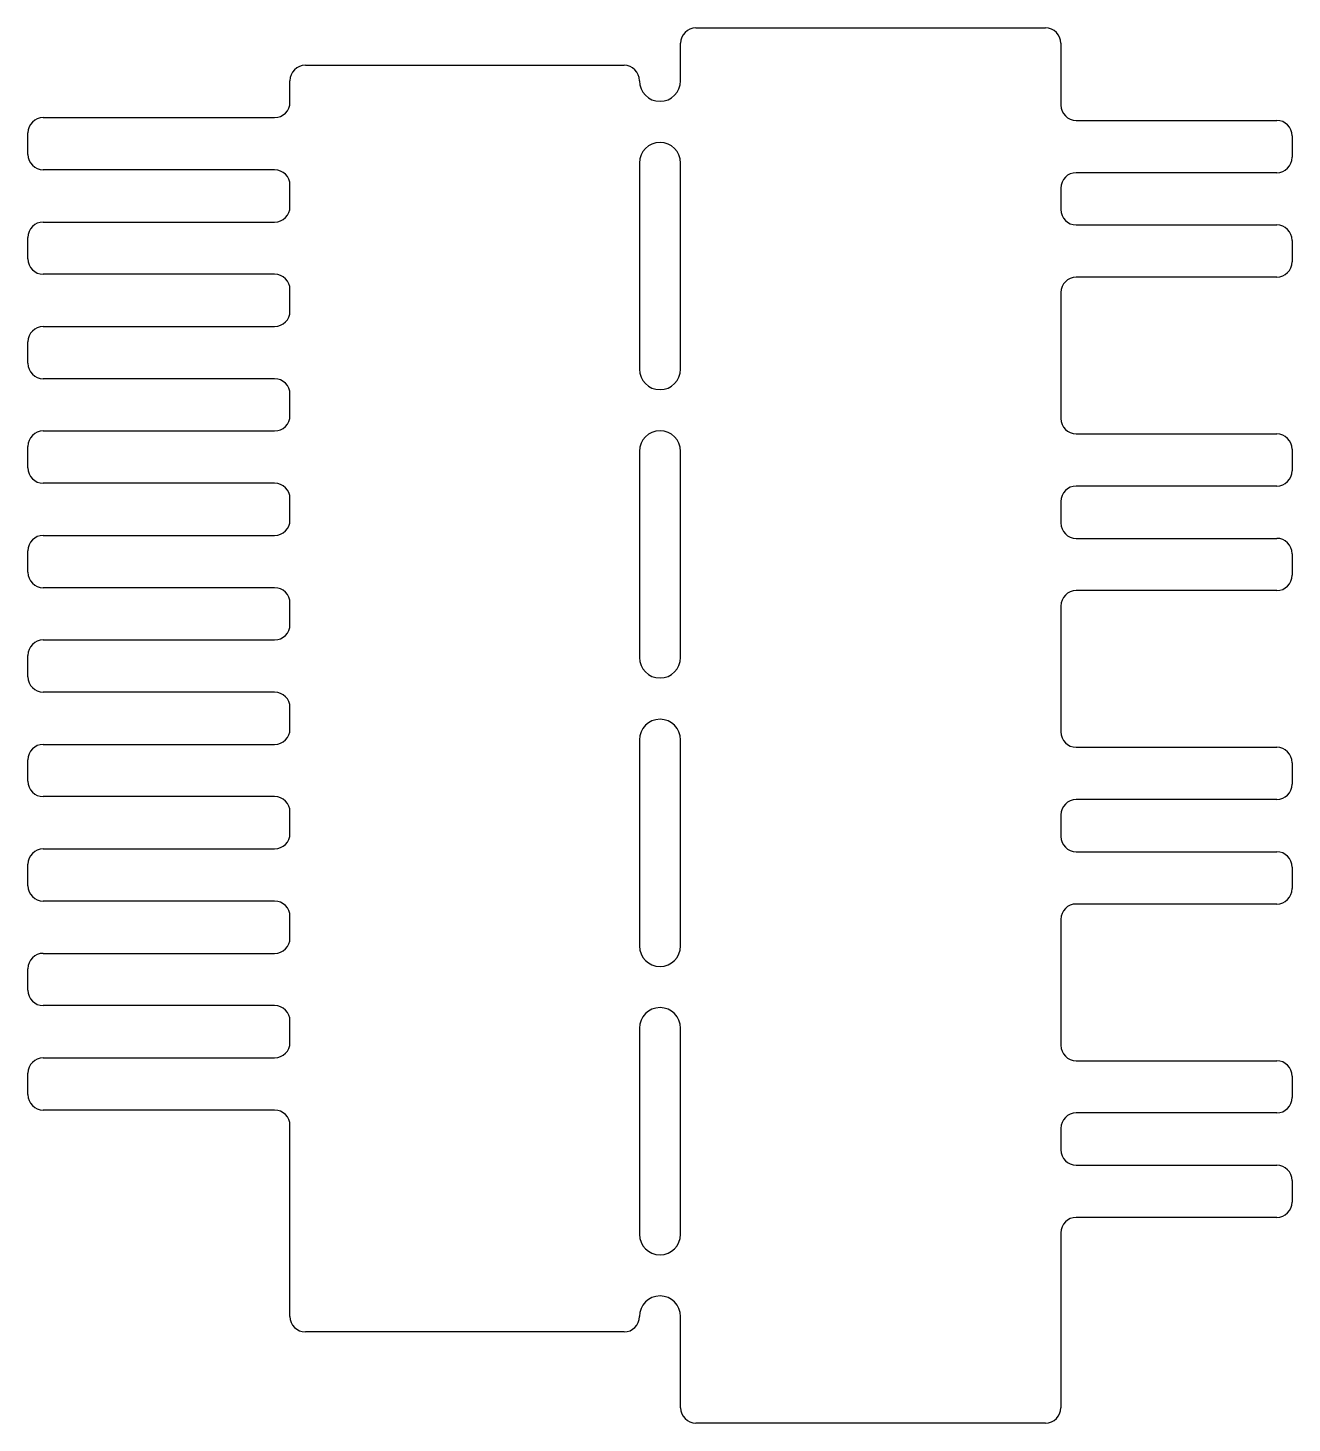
# Model space of a CAD drawing. Header units: millimetres. Extents: x -15 to 46.5, y -69.8 to -2.
import ezdxf

# ---------------------------------------------------------------- set-up
doc = ezdxf.new("R2010")
doc.units = ezdxf.units.MM

msp = doc.modelspace()

# ---------------------------------------------------------------- linework, layer by layer
at = {"color": 7, "linetype": 'Continuous', "lineweight": 25}
for p, q in [((17.5, -2), (34.5, -2)), ((16.75, -4.569), (16.75, -2.75)), ((35.25, -2.75), (35.25, -5.75)), ((-1.5, -3.819), (14, -3.819)), ((-2.25, -5.609), (-2.25, -4.569)), ((-14.25, -6.359), (-3, -6.359)), ((36, -6.5), (45.75, -6.5)), ((-15, -8.149), (-15, -7.109)), ((46.5, -7.25), (46.5, -8.29)), ((14.75, -8.569), (14.75, -18.589)), ((16.75, -18.589), (16.75, -8.569)), ((-3, -8.899), (-14.25, -8.899)), ((45.75, -9.04), (36, -9.04)), ((-2.25, -10.689), (-2.25, -9.649)), ((35.25, -9.79), (35.25, -10.83)), ((-14.25, -11.439), (-3, -11.439)), ((-15, -13.229), (-15, -12.189)), ((36, -11.58), (45.75, -11.58)), ((46.5, -12.33), (46.5, -13.37)), ((-3, -13.979), (-14.25, -13.979)), ((45.75, -14.12), (36, -14.12)), ((-2.25, -15.769), (-2.25, -14.729)), ((35.25, -14.87), (35.25, -20.99)), ((-14.25, -16.519), (-3, -16.519)), ((-15, -18.309), (-15, -17.269)), ((-3, -19.059), (-14.25, -19.059)), ((-2.25, -20.849), (-2.25, -19.809)), ((-14.25, -21.599), (-3, -21.599)), ((-15, -23.389), (-15, -22.349)), ((36, -21.74), (45.75, -21.74)), ((14.75, -22.589), (14.75, -32.609)), ((16.75, -32.609), (16.75, -22.589)), ((46.5, -22.49), (46.5, -23.53)), ((-3, -24.139), (-14.25, -24.139)), ((45.75, -24.28), (36, -24.28)), ((-2.25, -25.929), (-2.25, -24.889)), ((35.25, -25.03), (35.25, -26.07)), ((-14.25, -26.679), (-3, -26.679)), ((36, -26.82), (45.75, -26.82)), ((-15, -28.469), (-15, -27.429)), ((46.5, -27.57), (46.5, -28.61)), ((-3, -29.219), (-14.25, -29.219)), ((45.75, -29.36), (36, -29.36)), ((-2.25, -31.009), (-2.25, -29.969)), ((35.25, -30.11), (35.25, -36.23)), ((-14.25, -31.759), (-3, -31.759)), ((-15, -33.549), (-15, -32.509)), ((-3, -34.299), (-14.25, -34.299)), ((-2.25, -36.089), (-2.25, -35.049)), ((14.75, -36.617), (14.75, -46.637)), ((16.75, -46.637), (16.75, -36.617)), ((-14.25, -36.839), (-3, -36.839)), ((36, -36.98), (45.75, -36.98)), ((-15, -38.629), (-15, -37.589)), ((46.5, -37.73), (46.5, -38.77)), ((-3, -39.379), (-14.25, -39.379)), ((45.75, -39.52), (36, -39.52)), ((-2.25, -41.169), (-2.25, -40.129)), ((35.25, -40.27), (35.25, -41.31)), ((-14.25, -41.919), (-3, -41.919)), ((36, -42.06), (45.75, -42.06)), ((-15, -43.709), (-15, -42.669)), ((46.5, -42.81), (46.5, -43.85)), ((-3, -44.459), (-14.25, -44.459)), ((45.75, -44.6), (36, -44.6)), ((-2.25, -46.249), (-2.25, -45.209)), ((35.25, -45.35), (35.25, -51.47)), ((-14.25, -46.999), (-3, -46.999)), ((-15, -48.789), (-15, -47.749)), ((-3, -49.539), (-14.25, -49.539)), ((-2.25, -51.329), (-2.25, -50.289)), ((14.75, -50.637), (14.75, -60.657)), ((16.75, -60.657), (16.75, -50.637)), ((-14.25, -52.079), (-3, -52.079)), ((36, -52.22), (45.75, -52.22)), ((-15, -53.869), (-15, -52.829)), ((46.5, -52.97), (46.5, -54.01)), ((-3, -54.619), (-14.25, -54.619)), ((45.75, -54.76), (36, -54.76)), ((-2.25, -64.657), (-2.25, -55.369)), ((35.25, -55.51), (35.25, -56.55)), ((36, -57.3), (45.75, -57.3)), ((46.5, -58.05), (46.5, -59.09)), ((45.75, -59.84), (36, -59.84)), ((35.25, -60.59), (35.25, -69.09)), ((16.75, -69.09), (16.75, -64.657)), ((14, -65.407), (-1.5, -65.407)), ((34.5, -69.84), (17.5, -69.84))]:
    msp.add_line(p, q, dxfattribs=at)
for centre, radius, start, end in [((17.5, -2.75), 0.75, 90, 180), ((34.5, -2.75), 0.75, 0, 90), ((-1.5, -4.569), 0.75, 90, 180), ((14, -4.569), 0.75, 0, 90), ((15.75, -4.569), 1, 180, 0), ((-3, -5.609), 0.75, 270, 360), ((36, -5.75), 0.75, 180, 270), ((-14.25, -7.109), 0.75, 90, 180), ((45.75, -7.25), 0.75, 360, 90), ((15.75, -8.569), 1, 0, 180), ((-14.25, -8.149), 0.75, 180, 270), ((45.75, -8.29), 0.75, 270, 0), ((-3, -9.649), 0.75, 360, 90), ((36, -9.79), 0.75, 90, 180), ((-3, -10.689), 0.75, 270, 360), ((36, -10.83), 0.75, 180, 270), ((-14.25, -12.189), 0.75, 90, 180), ((45.75, -12.33), 0.75, 0, 90), ((-14.25, -13.229), 0.75, 180, 270), ((45.75, -13.37), 0.75, 270, 0), ((-3, -14.729), 0.75, 360, 90), ((36, -14.87), 0.75, 90, 180), ((-3, -15.769), 0.75, 270, 360), ((-14.25, -17.269), 0.75, 90, 180), ((-14.25, -18.309), 0.75, 180, 270), ((15.75, -18.589), 1, 180, 0), ((-3, -19.809), 0.75, 360, 90), ((-3, -20.849), 0.75, 270, 0), ((36, -20.99), 0.75, 180, 270), ((-14.25, -22.349), 0.75, 90, 180), ((15.75, -22.589), 1, 0, 180), ((45.75, -22.49), 0.75, 0, 90), ((-14.25, -23.389), 0.75, 180, 270), ((45.75, -23.53), 0.75, 270, 0), ((-3, -24.889), 0.75, 0, 90), ((36, -25.03), 0.75, 90, 180), ((-3, -25.929), 0.75, 270, 360), ((36, -26.07), 0.75, 180, 270), ((-14.25, -27.429), 0.75, 90, 180), ((45.75, -27.57), 0.75, 0, 90), ((-14.25, -28.469), 0.75, 180, 270), ((45.75, -28.61), 0.75, 270, 0), ((-3, -29.969), 0.75, 360, 90), ((36, -30.11), 0.75, 90, 180), ((-3, -31.009), 0.75, 270, 360), ((-14.25, -32.509), 0.75, 90, 180), ((15.75, -32.609), 1, 180, 0), ((-14.25, -33.549), 0.75, 180, 270), ((-3, -35.049), 0.75, 360, 90), ((15.75, -36.617), 1, 0, 180), ((-3, -36.089), 0.75, 270, 0), ((36, -36.23), 0.75, 180, 270), ((-14.25, -37.589), 0.75, 90, 180), ((45.75, -37.73), 0.75, 0, 90), ((-14.25, -38.629), 0.75, 180, 270), ((45.75, -38.77), 0.75, 270, 0), ((-3, -40.129), 0.75, 360, 90), ((36, -40.27), 0.75, 90, 180), ((-3, -41.169), 0.75, 270, 0), ((36, -41.31), 0.75, 180, 270), ((-14.25, -42.669), 0.75, 90, 180), ((45.75, -42.81), 0.75, 360, 90), ((-14.25, -43.709), 0.75, 180, 270), ((45.75, -43.85), 0.75, 270, 0), ((-3, -45.209), 0.75, 0, 90), ((36, -45.35), 0.75, 90, 180), ((-3, -46.249), 0.75, 270, 0), ((15.75, -46.637), 1, 180, 0), ((-14.25, -47.749), 0.75, 90, 180), ((-14.25, -48.789), 0.75, 180, 270), ((-3, -50.289), 0.75, 0, 90), ((15.75, -50.637), 1, 0, 180), ((-3, -51.329), 0.75, 270, 0), ((36, -51.47), 0.75, 180, 270), ((-14.25, -52.829), 0.75, 90, 180), ((45.75, -52.97), 0.75, 0, 90), ((-14.25, -53.869), 0.75, 180, 270), ((45.75, -54.01), 0.75, 270, 0), ((-3, -55.369), 0.75, 0, 90), ((36, -55.51), 0.75, 90, 180), ((36, -56.55), 0.75, 180, 270), ((45.75, -58.05), 0.75, 0, 90), ((45.75, -59.09), 0.75, 270, 0), ((36, -60.59), 0.75, 90, 180), ((15.75, -60.657), 1, 180, 0), ((15.75, -64.657), 1, 0, 180), ((-1.5, -64.657), 0.75, 180, 270), ((14, -64.657), 0.75, 270, 360), ((17.5, -69.09), 0.75, 180, 270), ((34.5, -69.09), 0.75, 270, 0)]:
    msp.add_arc(centre, radius, start, end, dxfattribs=at)

doc.saveas('drawing.dxf')
